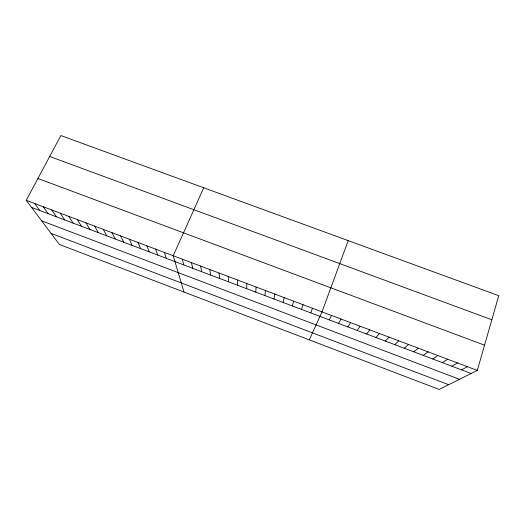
<?xml version="1.0" encoding="UTF-8"?>
<svg xmlns="http://www.w3.org/2000/svg" width="525" height="525" viewBox="0 0 525 525"><rect width="100%" height="100%" fill="white"/><g stroke="black" fill="none" stroke-linecap="round" stroke-linejoin="round"><path stroke-width="0.79" d="M246.698 288.691L246.816 283.507M255.773 292.117L256.128 287.017M264.869 295.555L265.46 290.542M273.991 299.001L274.824 294.066M283.139 302.459L284.209 297.609M292.307 305.924L293.619 301.153M477.304 370.42L498.75 295.687L60.88 135.548L26.25 200.34L59.45 244.519L439.169 389.452L477.304 370.42L26.25 200.34M301.501 309.396L303.056 304.717M348.193 240.627L322.002 311.857L309.291 339.878M310.715 312.88L312.519 308.28M203.733 187.793L173.198 255.747L183.999 292.058M329.221 319.869L331.518 315.446M338.513 323.38L341.053 319.043M347.826 326.898L350.615 322.645M357.164 330.428L360.202 326.261M366.522 333.966L369.817 329.89M375.913 337.509L379.457 333.526M385.324 341.066L389.123 337.168M394.761 344.63L398.816 340.823M404.224 348.206L408.535 344.485M413.707 351.789L418.281 348.16M423.216 355.379L428.052 351.848M432.751 358.982L437.85 355.543M442.312 362.598L447.674 359.244M451.9 366.22L457.524 362.959M461.514 369.849L467.401 366.686M49.698 156.463L491.84 319.777M37.931 178.487L484.549 345.181M31.566 207.408L471.148 373.492M41.659 220.848L459.506 379.306M51.102 233.408L448.685 384.7M34.722 203.529L39.834 210.532M43.214 206.732L48.123 213.662M51.732 209.948L56.431 216.805M60.263 213.163L64.765 219.949M68.821 216.392L73.113 223.105M77.398 219.627L81.487 226.268M86.002 222.869L89.873 229.438M94.618 226.118L98.287 232.614M103.261 229.379L106.719 235.804M111.93 232.647L115.172 239M120.612 235.922L123.644 242.196M129.321 239.203L132.143 245.405M138.055 242.498L140.654 248.627M146.803 245.798L149.192 251.849M155.577 249.106L157.749 255.084M164.377 252.42L166.327 258.326M182.313 259.186L183.822 264.935M191.454 262.631L192.734 268.301M200.622 266.09L201.672 271.674M209.81 269.555L210.63 275.061M219.023 273.026L219.614 278.453M228.263 276.511L228.618 281.859M237.523 280.002L237.648 285.272"/></g></svg>
